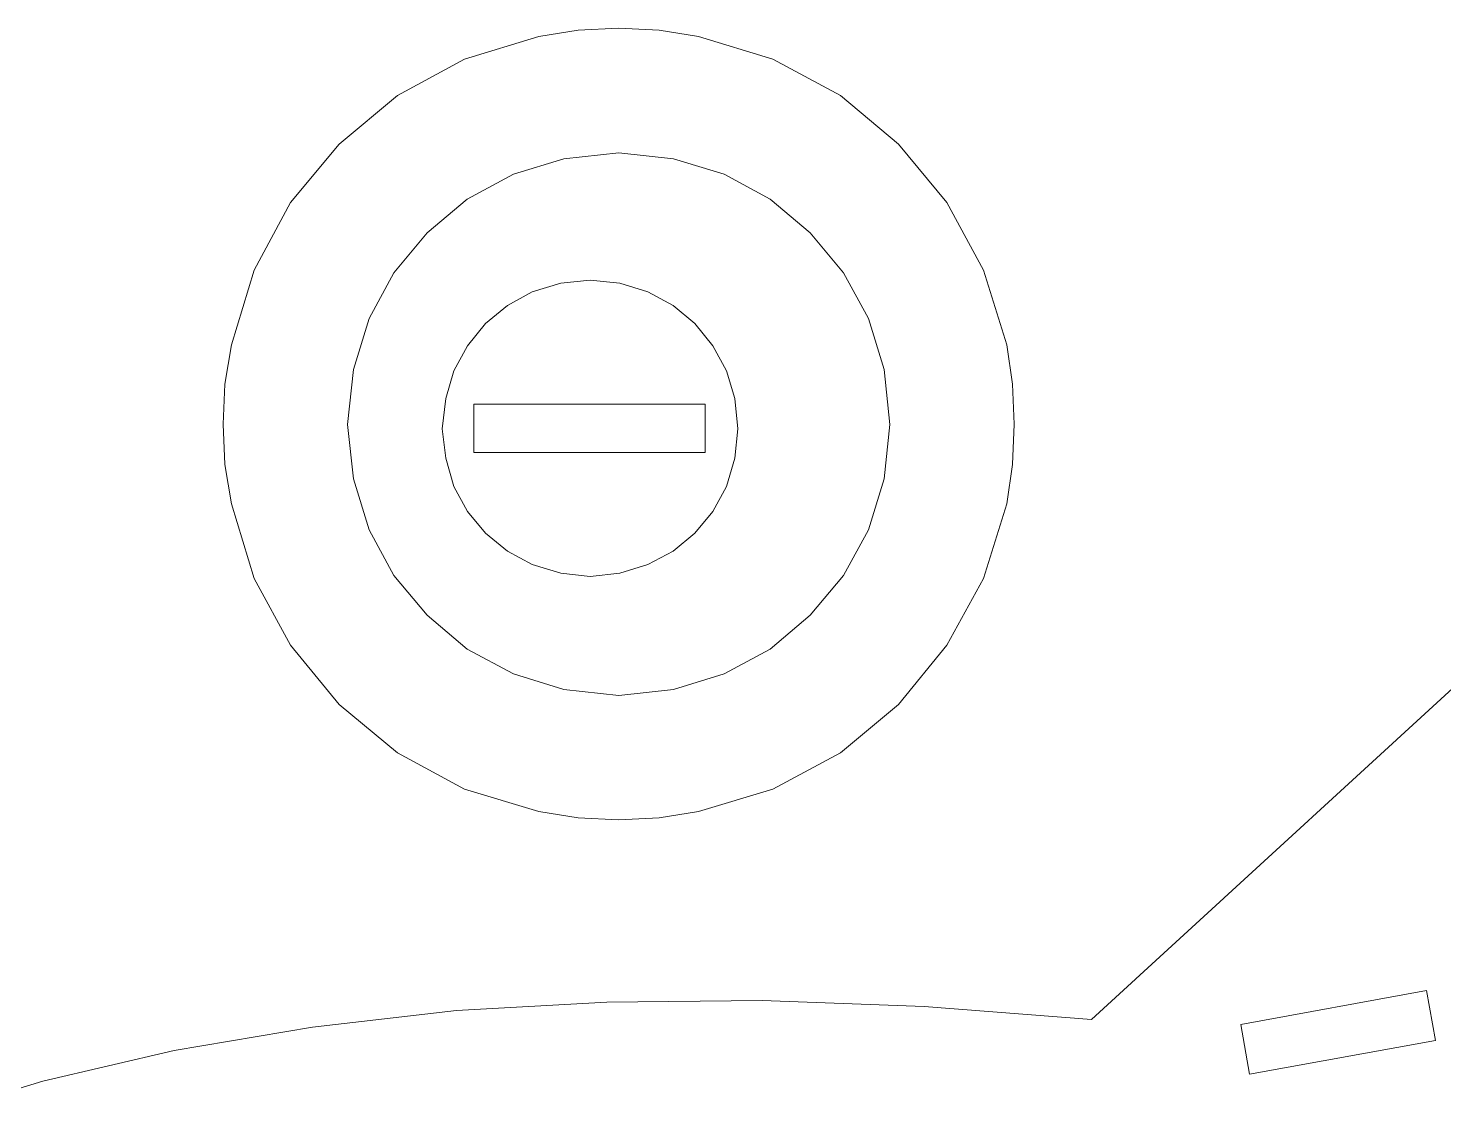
# Model space of a CAD drawing. Header units: millimetres. Extents: x -278 to 544, y 0 to 574.
# Drawn here: x -115.2 to -27.8, y 500.1 to 566.7 of the extents above; entities that cross this region are included whole.
import ezdxf

# ---------------------------------------------------------------- set-up
doc = ezdxf.new("R2010")
doc.units = ezdxf.units.MM
doc.header["$MEASUREMENT"] = 0
doc.layers.add('Camada 1', color=7, linetype='Continuous')

msp = doc.modelspace()

# ---------------------------------------------------------------- linework, layer by layer
at = {"layer": 'Camada 1', "color": 250, "lineweight": 9}
for points, knots in [([(-102.6974, 537.3121), (-102.6974, 537.3121), (-101.2949, 532.7086), (-101.2949, 532.7086), (-101.2949, 532.7086), (-101.2949, 532.7086), (-99.0449, 528.5806), (-99.0449, 528.5806), (-99.0449, 528.5806), (-99.0449, 528.5806), (-96.0299, 524.9296), (-96.0299, 524.9296), (-96.0299, 524.9296), (-96.0299, 524.9296), (-92.4314, 521.9385), (-92.4314, 521.9385), (-92.4314, 521.9385), (-92.4314, 521.9385), (-88.3034, 519.69), (-88.3034, 519.69), (-88.3034, 519.69), (-88.3034, 519.69), (-83.6999, 518.3145), (-83.6999, 518.3145), (-83.6999, 518.3145), (-83.6999, 518.3145), (-81.2654, 517.917), (-81.2654, 517.917), (-81.2654, 517.917), (-81.2654, 517.917), (-78.7784, 517.785), (-78.7784, 517.785), (-78.7784, 517.785), (-78.7784, 517.785), (-76.2644, 517.917), (-76.2644, 517.917), (-76.2644, 517.917), (-76.2644, 517.917), (-73.8314, 518.3145), (-73.8314, 518.3145), (-73.8314, 518.3145), (-73.8314, 518.3145), (-69.2534, 519.69), (-69.2534, 519.69), (-69.2534, 519.69), (-69.2534, 519.69), (-65.0729, 521.9385), (-65.0729, 521.9385), (-65.0729, 521.9385), (-65.0729, 521.9385), (-61.4744, 524.9296), (-61.4744, 524.9296), (-61.4744, 524.9296), (-61.4744, 524.9296), (-58.4849, 528.5806), (-58.4849, 528.5806), (-58.4849, 528.5806), (-58.4849, 528.5806), (-56.2364, 532.7086), (-56.2364, 532.7086), (-56.2364, 532.7086), (-56.2364, 532.7086), (-54.7814, 537.3121), (-54.7814, 537.3121), (-54.7814, 537.3121), (-54.7814, 537.3121), (-54.4364, 539.7451), (-54.4364, 539.7451), (-54.4364, 539.7451), (-54.4364, 539.7451), (-54.3314, 542.2336), (-54.3314, 542.2336), (-54.3314, 542.2336), (-54.3314, 542.2336), (-54.4364, 544.7206), (-54.4364, 544.7206), (-54.4364, 544.7206), (-54.4364, 544.7206), (-54.7814, 547.1536), (-54.7814, 547.1536), (-54.7814, 547.1536), (-54.7814, 547.1536), (-56.2364, 551.7586), (-56.2364, 551.7586), (-56.2364, 551.7586), (-56.2364, 551.7586), (-58.4849, 555.9376), (-58.4849, 555.9376), (-58.4849, 555.9376), (-58.4849, 555.9376), (-61.4744, 559.5361), (-61.4744, 559.5361), (-61.4744, 559.5361), (-61.4744, 559.5361), (-65.0729, 562.5526), (-65.0729, 562.5526), (-65.0729, 562.5526), (-65.0729, 562.5526), (-69.2534, 564.8011), (-69.2534, 564.8011), (-69.2534, 564.8011), (-69.2534, 564.8011), (-73.8314, 566.2036), (-73.8314, 566.2036), (-73.8314, 566.2036), (-73.8314, 566.2036), (-76.2644, 566.6011), (-76.2644, 566.6011), (-76.2644, 566.6011), (-76.2644, 566.6011), (-78.7784, 566.7061), (-78.7784, 566.7061), (-78.7784, 566.7061), (-78.7784, 566.7061), (-81.2654, 566.6011), (-81.2654, 566.6011), (-81.2654, 566.6011), (-81.2654, 566.6011), (-83.6999, 566.2036), (-83.6999, 566.2036), (-83.6999, 566.2036), (-83.6999, 566.2036), (-88.3034, 564.8011), (-88.3034, 564.8011), (-88.3034, 564.8011), (-88.3034, 564.8011), (-92.4314, 562.5526), (-92.4314, 562.5526), (-92.4314, 562.5526), (-92.4314, 562.5526), (-96.0299, 559.5361), (-96.0299, 559.5361), (-96.0299, 559.5361), (-96.0299, 559.5361), (-99.0449, 555.9376), (-99.0449, 555.9376), (-99.0449, 555.9376), (-99.0449, 555.9376), (-101.2949, 551.7586), (-101.2949, 551.7586), (-101.2949, 551.7586), (-101.2949, 551.7586), (-102.6974, 547.1536), (-102.6974, 547.1536), (-102.6974, 547.1536), (-102.6974, 547.1536), (-103.0934, 544.7206), (-103.0934, 544.7206), (-103.0934, 544.7206), (-103.0934, 544.7206), (-103.1999, 542.2336), (-103.1999, 542.2336), (-103.1999, 542.2336), (-103.1999, 542.2336), (-103.0934, 539.7451), (-103.0934, 539.7451), (-103.0934, 539.7451), (-103.0934, 539.7451), (-102.6974, 537.3121), (-102.6974, 537.3121)], [0, 0, 0, 0, 0.0243902, 0.0243902, 0.0243902, 0.0243902, 0.0487805, 0.0487805, 0.0487805, 0.0487805, 0.0731707, 0.0731707, 0.0731707, 0.0731707, 0.097561, 0.097561, 0.097561, 0.097561, 0.1219512, 0.1219512, 0.1219512, 0.1219512, 0.1463415, 0.1463415, 0.1463415, 0.1463415, 0.1707317, 0.1707317, 0.1707317, 0.1707317, 0.195122, 0.195122, 0.195122, 0.195122, 0.2195122, 0.2195122, 0.2195122, 0.2195122, 0.2439024, 0.2439024, 0.2439024, 0.2439024, 0.2682927, 0.2682927, 0.2682927, 0.2682927, 0.2926829, 0.2926829, 0.2926829, 0.2926829, 0.3170732, 0.3170732, 0.3170732, 0.3170732, 0.3414634, 0.3414634, 0.3414634, 0.3414634, 0.3658537, 0.3658537, 0.3658537, 0.3658537, 0.3902439, 0.3902439, 0.3902439, 0.3902439, 0.4146341, 0.4146341, 0.4146341, 0.4146341, 0.4390244, 0.4390244, 0.4390244, 0.4390244, 0.4634146, 0.4634146, 0.4634146, 0.4634146, 0.4878049, 0.4878049, 0.4878049, 0.4878049, 0.5121951, 0.5121951, 0.5121951, 0.5121951, 0.5365854, 0.5365854, 0.5365854, 0.5365854, 0.5609756, 0.5609756, 0.5609756, 0.5609756, 0.5853659, 0.5853659, 0.5853659, 0.5853659, 0.6097561, 0.6097561, 0.6097561, 0.6097561, 0.6341463, 0.6341463, 0.6341463, 0.6341463, 0.6585366, 0.6585366, 0.6585366, 0.6585366, 0.6829268, 0.6829268, 0.6829268, 0.6829268, 0.7073171, 0.7073171, 0.7073171, 0.7073171, 0.7317073, 0.7317073, 0.7317073, 0.7317073, 0.7560976, 0.7560976, 0.7560976, 0.7560976, 0.7804878, 0.7804878, 0.7804878, 0.7804878, 0.804878, 0.804878, 0.804878, 0.804878, 0.8292683, 0.8292683, 0.8292683, 0.8292683, 0.8536585, 0.8536585, 0.8536585, 0.8536585, 0.8780488, 0.8780488, 0.8780488, 0.8780488, 0.902439, 0.902439, 0.902439, 0.902439, 0.9268293, 0.9268293, 0.9268293, 0.9268293, 0.9512195, 0.9512195, 0.9512195, 0.9512195, 1, 1, 1, 1]), ([(-95.5139, 542.2313), (-95.5139, 542.2313), (-95.1434, 538.8713), (-95.1434, 538.8713), (-95.1434, 538.8713), (-95.1434, 538.8713), (-94.1909, 535.7228), (-94.1909, 535.7228), (-94.1909, 535.7228), (-94.1909, 535.7228), (-92.6564, 532.8923), (-92.6564, 532.8923), (-92.6564, 532.8923), (-92.6564, 532.8923), (-90.5924, 530.4323), (-90.5924, 530.4323), (-90.5924, 530.4323), (-90.5924, 530.4323), (-88.1324, 528.3413), (-88.1324, 528.3413), (-88.1324, 528.3413), (-88.1324, 528.3413), (-85.2749, 526.8068), (-85.2749, 526.8068), (-85.2749, 526.8068), (-85.2749, 526.8068), (-82.1519, 525.8543), (-82.1519, 525.8543), (-82.1519, 525.8543), (-82.1519, 525.8543), (-78.7664, 525.4838), (-78.7664, 525.4838), (-78.7664, 525.4838), (-78.7664, 525.4838), (-75.3794, 525.8543), (-75.3794, 525.8543), (-75.3794, 525.8543), (-75.3794, 525.8543), (-72.2579, 526.8068), (-72.2579, 526.8068), (-72.2579, 526.8068), (-72.2579, 526.8068), (-69.4004, 528.3413), (-69.4004, 528.3413), (-69.4004, 528.3413), (-69.4004, 528.3413), (-66.9389, 530.4323), (-66.9389, 530.4323), (-66.9389, 530.4323), (-66.9389, 530.4323), (-64.8749, 532.8923), (-64.8749, 532.8923), (-64.8749, 532.8923), (-64.8749, 532.8923), (-63.3404, 535.7228), (-63.3404, 535.7228), (-63.3404, 535.7228), (-63.3404, 535.7228), (-62.3624, 538.8713), (-62.3624, 538.8713), (-62.3624, 538.8713), (-62.3624, 538.8713), (-62.0174, 542.2313), (-62.0174, 542.2313), (-62.0174, 542.2313), (-62.0174, 542.2313), (-62.3624, 545.6183), (-62.3624, 545.6183), (-62.3624, 545.6183), (-62.3624, 545.6183), (-63.3404, 548.7668), (-63.3404, 548.7668), (-63.3404, 548.7668), (-63.3404, 548.7668), (-64.8749, 551.5988), (-64.8749, 551.5988), (-64.8749, 551.5988), (-64.8749, 551.5988), (-66.9389, 554.0588), (-66.9389, 554.0588), (-66.9389, 554.0588), (-66.9389, 554.0588), (-69.4004, 556.1498), (-69.4004, 556.1498), (-69.4004, 556.1498), (-69.4004, 556.1498), (-72.2579, 557.6843), (-72.2579, 557.6843), (-72.2579, 557.6843), (-72.2579, 557.6843), (-75.3794, 558.6368), (-75.3794, 558.6368), (-75.3794, 558.6368), (-75.3794, 558.6368), (-78.7664, 559.0073), (-78.7664, 559.0073), (-78.7664, 559.0073), (-78.7664, 559.0073), (-82.1519, 558.6368), (-82.1519, 558.6368), (-82.1519, 558.6368), (-82.1519, 558.6368), (-85.2749, 557.6843), (-85.2749, 557.6843), (-85.2749, 557.6843), (-85.2749, 557.6843), (-88.1324, 556.1498), (-88.1324, 556.1498), (-88.1324, 556.1498), (-88.1324, 556.1498), (-90.5924, 554.0588), (-90.5924, 554.0588), (-90.5924, 554.0588), (-90.5924, 554.0588), (-92.6564, 551.5988), (-92.6564, 551.5988), (-92.6564, 551.5988), (-92.6564, 551.5988), (-94.1909, 548.7668), (-94.1909, 548.7668), (-94.1909, 548.7668), (-94.1909, 548.7668), (-95.1434, 545.6183), (-95.1434, 545.6183), (-95.1434, 545.6183), (-95.1434, 545.6183), (-95.5139, 542.2313), (-95.5139, 542.2313)], [0, 0, 0, 0, 0.030303, 0.030303, 0.030303, 0.030303, 0.0606061, 0.0606061, 0.0606061, 0.0606061, 0.0909091, 0.0909091, 0.0909091, 0.0909091, 0.1212121, 0.1212121, 0.1212121, 0.1212121, 0.1515152, 0.1515152, 0.1515152, 0.1515152, 0.1818182, 0.1818182, 0.1818182, 0.1818182, 0.2121212, 0.2121212, 0.2121212, 0.2121212, 0.2424242, 0.2424242, 0.2424242, 0.2424242, 0.2727273, 0.2727273, 0.2727273, 0.2727273, 0.3030303, 0.3030303, 0.3030303, 0.3030303, 0.3333333, 0.3333333, 0.3333333, 0.3333333, 0.3636364, 0.3636364, 0.3636364, 0.3636364, 0.3939394, 0.3939394, 0.3939394, 0.3939394, 0.4242424, 0.4242424, 0.4242424, 0.4242424, 0.4545455, 0.4545455, 0.4545455, 0.4545455, 0.4848485, 0.4848485, 0.4848485, 0.4848485, 0.5151515, 0.5151515, 0.5151515, 0.5151515, 0.5454545, 0.5454545, 0.5454545, 0.5454545, 0.5757576, 0.5757576, 0.5757576, 0.5757576, 0.6060606, 0.6060606, 0.6060606, 0.6060606, 0.6363636, 0.6363636, 0.6363636, 0.6363636, 0.6666667, 0.6666667, 0.6666667, 0.6666667, 0.6969697, 0.6969697, 0.6969697, 0.6969697, 0.7272727, 0.7272727, 0.7272727, 0.7272727, 0.7575758, 0.7575758, 0.7575758, 0.7575758, 0.7878788, 0.7878788, 0.7878788, 0.7878788, 0.8181818, 0.8181818, 0.8181818, 0.8181818, 0.8484848, 0.8484848, 0.8484848, 0.8484848, 0.8787879, 0.8787879, 0.8787879, 0.8787879, 0.9090909, 0.9090909, 0.9090909, 0.9090909, 0.9393939, 0.9393939, 0.9393939, 0.9393939, 1, 1, 1, 1]), ([(-89.6669, 541.9584), (-89.6669, 541.9584), (-89.4554, 543.8364), (-89.4554, 543.8364), (-89.4554, 543.8364), (-89.4554, 543.8364), (-88.9514, 545.5299), (-88.9514, 545.5299), (-88.9514, 545.5299), (-88.9514, 545.5299), (-88.1054, 547.0914), (-88.1054, 547.0914), (-88.1054, 547.0914), (-88.1054, 547.0914), (-86.9939, 548.4669), (-86.9939, 548.4669), (-86.9939, 548.4669), (-86.9939, 548.4669), (-85.6454, 549.5784), (-85.6454, 549.5784), (-85.6454, 549.5784), (-85.6454, 549.5784), (-84.1094, 550.4244), (-84.1094, 550.4244), (-84.1094, 550.4244), (-84.1094, 550.4244), (-82.3379, 550.9539), (-82.3379, 550.9539), (-82.3379, 550.9539), (-82.3379, 550.9539), (-80.5379, 551.1384), (-80.5379, 551.1384), (-80.5379, 551.1384), (-80.5379, 551.1384), (-78.6869, 550.9539), (-78.6869, 550.9539), (-78.6869, 550.9539), (-78.6869, 550.9539), (-76.9664, 550.4244), (-76.9664, 550.4244), (-76.9664, 550.4244), (-76.9664, 550.4244), (-75.4049, 549.5784), (-75.4049, 549.5784), (-75.4049, 549.5784), (-75.4049, 549.5784), (-74.0564, 548.4669), (-74.0564, 548.4669), (-74.0564, 548.4669), (-74.0564, 548.4669), (-72.9449, 547.0914), (-72.9449, 547.0914), (-72.9449, 547.0914), (-72.9449, 547.0914), (-72.0974, 545.5299), (-72.0974, 545.5299), (-72.0974, 545.5299), (-72.0974, 545.5299), (-71.5949, 543.8364), (-71.5949, 543.8364), (-71.5949, 543.8364), (-71.5949, 543.8364), (-71.4104, 541.9584), (-71.4104, 541.9584), (-71.4104, 541.9584), (-71.4104, 541.9584), (-71.5949, 540.1329), (-71.5949, 540.1329), (-71.5949, 540.1329), (-71.5949, 540.1329), (-72.0974, 538.3854), (-72.0974, 538.3854), (-72.0974, 538.3854), (-72.0974, 538.3854), (-72.9449, 536.8509), (-72.9449, 536.8509), (-72.9449, 536.8509), (-72.9449, 536.8509), (-74.0564, 535.5024), (-74.0564, 535.5024), (-74.0564, 535.5024), (-74.0564, 535.5024), (-75.4049, 534.3909), (-75.4049, 534.3909), (-75.4049, 534.3909), (-75.4049, 534.3909), (-76.9664, 533.5704), (-76.9664, 533.5704), (-76.9664, 533.5704), (-76.9664, 533.5704), (-78.6869, 533.0409), (-78.6869, 533.0409), (-78.6869, 533.0409), (-78.6869, 533.0409), (-80.5379, 532.8294), (-80.5379, 532.8294), (-80.5379, 532.8294), (-80.5379, 532.8294), (-82.3379, 533.0409), (-82.3379, 533.0409), (-82.3379, 533.0409), (-82.3379, 533.0409), (-84.1094, 533.5704), (-84.1094, 533.5704), (-84.1094, 533.5704), (-84.1094, 533.5704), (-85.6454, 534.3909), (-85.6454, 534.3909), (-85.6454, 534.3909), (-85.6454, 534.3909), (-86.9939, 535.5024), (-86.9939, 535.5024), (-86.9939, 535.5024), (-86.9939, 535.5024), (-88.1054, 536.8509), (-88.1054, 536.8509), (-88.1054, 536.8509), (-88.1054, 536.8509), (-88.9514, 538.3854), (-88.9514, 538.3854), (-88.9514, 538.3854), (-88.9514, 538.3854), (-89.4554, 540.1329), (-89.4554, 540.1329), (-89.4554, 540.1329), (-89.4554, 540.1329), (-89.6669, 541.9584), (-89.6669, 541.9584)], [0, 0, 0, 0, 0.030303, 0.030303, 0.030303, 0.030303, 0.0606061, 0.0606061, 0.0606061, 0.0606061, 0.0909091, 0.0909091, 0.0909091, 0.0909091, 0.1212121, 0.1212121, 0.1212121, 0.1212121, 0.1515152, 0.1515152, 0.1515152, 0.1515152, 0.1818182, 0.1818182, 0.1818182, 0.1818182, 0.2121212, 0.2121212, 0.2121212, 0.2121212, 0.2424242, 0.2424242, 0.2424242, 0.2424242, 0.2727273, 0.2727273, 0.2727273, 0.2727273, 0.3030303, 0.3030303, 0.3030303, 0.3030303, 0.3333333, 0.3333333, 0.3333333, 0.3333333, 0.3636364, 0.3636364, 0.3636364, 0.3636364, 0.3939394, 0.3939394, 0.3939394, 0.3939394, 0.4242424, 0.4242424, 0.4242424, 0.4242424, 0.4545455, 0.4545455, 0.4545455, 0.4545455, 0.4848485, 0.4848485, 0.4848485, 0.4848485, 0.5151515, 0.5151515, 0.5151515, 0.5151515, 0.5454545, 0.5454545, 0.5454545, 0.5454545, 0.5757576, 0.5757576, 0.5757576, 0.5757576, 0.6060606, 0.6060606, 0.6060606, 0.6060606, 0.6363636, 0.6363636, 0.6363636, 0.6363636, 0.6666667, 0.6666667, 0.6666667, 0.6666667, 0.6969697, 0.6969697, 0.6969697, 0.6969697, 0.7272727, 0.7272727, 0.7272727, 0.7272727, 0.7575758, 0.7575758, 0.7575758, 0.7575758, 0.7878788, 0.7878788, 0.7878788, 0.7878788, 0.8181818, 0.8181818, 0.8181818, 0.8181818, 0.8484848, 0.8484848, 0.8484848, 0.8484848, 0.8787879, 0.8787879, 0.8787879, 0.8787879, 0.9090909, 0.9090909, 0.9090909, 0.9090909, 0.9393939, 0.9393939, 0.9393939, 0.9393939, 1, 1, 1, 1]), ([(-87.7087, 540.4839), (-87.7087, 540.4839), (-87.7087, 543.4839), (-87.7087, 543.4839), (-87.7087, 543.4839), (-87.7087, 543.4839), (-73.4212, 543.4839), (-73.4212, 543.4839), (-73.4212, 543.4839), (-73.4212, 543.4839), (-73.4212, 540.4839), (-73.4212, 540.4839), (-73.4212, 540.4839), (-73.4212, 540.4839), (-87.7087, 540.4839), (-87.7087, 540.4839)], [0, 0, 0, 0, 0.2, 0.2, 0.2, 0.2, 0.4, 0.4, 0.4, 0.4, 0.6, 0.6, 0.6, 0.6, 1, 1, 1, 1]), ([(-122.5283, 460.8893), (-122.5283, 460.8893), (-126.1523, 462.0803), (-126.1523, 462.0803), (-126.1523, 462.0803), (-126.1523, 462.0803), (-129.3548, 463.2983), (-129.3548, 463.2983), (-129.3548, 463.2983), (-129.3548, 463.2983), (-132.0533, 464.6468), (-132.0533, 464.6468), (-132.0533, 464.6468), (-132.0533, 464.6468), (-134.2493, 466.0763), (-134.2493, 466.0763), (-134.2493, 466.0763), (-134.2493, 466.0763), (-135.8633, 467.6363), (-135.8633, 467.6363), (-135.8633, 467.6363), (-135.8633, 467.6363), (-136.8683, 469.3043), (-136.8683, 469.3043), (-136.8683, 469.3043), (-136.8683, 469.3043), (-137.1323, 471.1298), (-137.1323, 471.1298), (-137.1323, 471.1298), (-137.1323, 471.1298), (-137.5568, 482.1098), (-137.5568, 482.1098), (-137.5568, 482.1098), (-137.5568, 482.1098), (-121.3103, 482.3213), (-121.3103, 482.3213), (-121.3103, 482.3213), (-121.3103, 482.3213), (-121.3103, 485.3108), (-121.3103, 485.3108), (-121.3103, 485.3108), (-121.3103, 485.3108), (-128.0048, 485.7083), (-128.0048, 485.7083), (-128.0048, 485.7083), (-128.0048, 485.7083), (-122.1833, 499.2548), (-122.1833, 499.2548), (-122.1833, 499.2548), (-122.1833, 499.2548), (-114.3518, 501.6353), (-114.3518, 501.6353), (-114.3518, 501.6353), (-114.3518, 501.6353), (-106.2293, 503.5403), (-106.2293, 503.5403), (-106.2293, 503.5403), (-106.2293, 503.5403), (-97.6838, 504.9698), (-97.6838, 504.9698), (-97.6838, 504.9698), (-97.6838, 504.9698), (-88.7933, 506.0018), (-88.7933, 506.0018), (-88.7933, 506.0018), (-88.7933, 506.0018), (-79.5068, 506.5298), (-79.5068, 506.5298), (-79.5068, 506.5298), (-79.5068, 506.5298), (-69.9023, 506.6363), (-69.9023, 506.6363), (-69.9023, 506.6363), (-69.9023, 506.6363), (-59.9003, 506.2658), (-59.9003, 506.2658), (-59.9003, 506.2658), (-59.9003, 506.2658), (-49.5563, 505.4453), (-49.5563, 505.4453), (-49.5563, 505.4453), (-49.5563, 505.4453), (-22.5158, 530.2643), (-22.5158, 530.2643), (-22.5158, 530.2643), (-22.5158, 530.2643), (-16.7213, 533.4383), (-16.7213, 533.4383), (-16.7213, 533.4383), (-16.7213, 533.4383), (-10.8473, 535.8458), (-10.8473, 535.8458), (-10.8473, 535.8458), (-10.8473, 535.8458), (-4.9208, 537.5933), (-4.9208, 537.5933), (-4.9208, 537.5933), (-4.9208, 537.5933), (1.0327, 538.6778), (1.0327, 538.6778), (1.0327, 538.6778), (1.0327, 538.6778), (7.0387, 539.1008), (7.0387, 539.1008), (7.0387, 539.1008), (7.0387, 539.1008), (13.0717, 538.8893), (13.0717, 538.8893), (13.0717, 538.8893), (13.0717, 538.8893), (19.1827, 538.1483), (19.1827, 538.1483), (19.1827, 538.1483), (19.1827, 538.1483), (25.2952, 536.8253), (25.2952, 536.8253), (25.2952, 536.8253), (25.2952, 536.8253), (31.4857, 535.0268), (31.4857, 535.0268), (31.4857, 535.0268), (31.4857, 535.0268), (37.2007, 532.8308), (37.2007, 532.8308), (37.2007, 532.8308), (37.2007, 532.8308), (42.4927, 530.3423), (42.4927, 530.3423), (42.4927, 530.3423), (42.4927, 530.3423), (47.3617, 527.5643), (47.3617, 527.5643), (47.3617, 527.5643), (47.3617, 527.5643), (51.8857, 524.4698), (51.8857, 524.4698), (51.8857, 524.4698), (51.8857, 524.4698), (56.0662, 521.1353), (56.0662, 521.1353), (56.0662, 521.1353), (56.0662, 521.1353), (59.9557, 517.5638), (59.9557, 517.5638), (59.9557, 517.5638), (59.9557, 517.5638), (63.6067, 513.8063), (63.6067, 513.8063), (63.6067, 513.8063), (63.6067, 513.8063), (70.5382, 512.0333), (70.5382, 512.0333), (70.5382, 512.0333), (70.5382, 512.0333), (76.9417, 509.5208), (76.9417, 509.5208), (76.9417, 509.5208), (76.9417, 509.5208), (82.6822, 506.2658), (82.6822, 506.2658), (82.6822, 506.2658), (82.6822, 506.2658), (87.8947, 502.3508), (87.8947, 502.3508), (87.8947, 502.3508), (87.8947, 502.3508), (92.4727, 497.6138), (92.4727, 497.6138), (92.4727, 497.6138), (92.4727, 497.6138), (96.4672, 492.2423), (96.4672, 492.2423), (96.4672, 492.2423), (96.4672, 492.2423), (99.8272, 486.0248), (99.8272, 486.0248), (99.8272, 486.0248), (99.8272, 486.0248), (102.6592, 479.1728), (102.6592, 479.1728), (102.6592, 479.1728), (102.6592, 479.1728), (102.8182, 478.6163), (102.8182, 478.6163), (102.8182, 478.6163), (102.8182, 478.6163), (91.3612, 478.6163), (91.3612, 478.6163), (91.3612, 478.6163), (91.3612, 478.6163), (91.3612, 475.6538), (91.3612, 475.6538), (91.3612, 475.6538), (91.3612, 475.6538), (103.3207, 475.6538), (103.3207, 475.6538), (103.3207, 475.6538), (103.3207, 475.6538), (103.2682, 472.3463), (103.2682, 472.3463), (103.2682, 472.3463), (103.2682, 472.3463), (102.2887, 469.5413), (102.2887, 469.5413), (102.2887, 469.5413), (102.2887, 469.5413), (100.5427, 467.1608), (100.5427, 467.1608), (100.5427, 467.1608), (100.5427, 467.1608), (97.9222, 465.2813), (97.9222, 465.2813), (97.9222, 465.2813), (97.9222, 465.2813), (86.2552, 465.2813), (86.2552, 465.2813), (86.2552, 465.2813), (86.2552, 465.2813), (85.9102, 470.3618), (85.9102, 470.3618), (85.9102, 470.3618), (85.9102, 470.3618), (85.2232, 475.2833), (85.2232, 475.2833), (85.2232, 475.2833), (85.2232, 475.2833), (84.0847, 479.9663), (84.0847, 479.9663), (84.0847, 479.9663), (84.0847, 479.9663), (82.3387, 484.3313), (82.3387, 484.3313), (82.3387, 484.3313), (82.3387, 484.3313), (79.8247, 488.3543), (79.8247, 488.3543), (79.8247, 488.3543), (79.8247, 488.3543), (78.2902, 490.1798), (78.2902, 490.1798), (78.2902, 490.1798), (78.2902, 490.1798), (76.4647, 491.9258), (76.4647, 491.9258), (76.4647, 491.9258), (76.4647, 491.9258), (74.4547, 493.5128), (74.4547, 493.5128), (74.4547, 493.5128), (74.4547, 493.5128), (72.0997, 494.9678), (72.0997, 494.9678), (72.0997, 494.9678), (72.0997, 494.9678), (69.4807, 496.2908), (69.4807, 496.2908), (69.4807, 496.2908), (69.4807, 496.2908), (66.5437, 497.4293), (66.5437, 497.4293), (66.5437, 497.4293), (66.5437, 497.4293), (60.8542, 498.0113), (60.8542, 498.0113), (60.8542, 498.0113), (60.8542, 498.0113), (55.6957, 497.8793), (55.6957, 497.8793), (55.6957, 497.8793), (55.6957, 497.8793), (51.0382, 497.0048), (51.0382, 497.0048), (51.0382, 497.0048), (51.0382, 497.0048), (46.8577, 495.4448), (46.8577, 495.4448), (46.8577, 495.4448), (46.8577, 495.4448), (43.1542, 493.1693), (43.1542, 493.1693), (43.1542, 493.1693), (43.1542, 493.1693), (39.9262, 490.2593), (39.9262, 490.2593), (39.9262, 490.2593), (39.9262, 490.2593), (37.1482, 486.6863), (37.1482, 486.6863), (37.1482, 486.6863), (37.1482, 486.6863), (34.7932, 482.4533), (34.7932, 482.4533), (34.7932, 482.4533), (34.7932, 482.4533), (-65.2193, 482.4533), (-65.2193, 482.4533), (-65.2193, 482.4533), (-65.2193, 482.4533), (-68.3678, 487.1888), (-68.3678, 487.1888), (-68.3678, 487.1888), (-68.3678, 487.1888), (-71.8073, 491.0783), (-71.8073, 491.0783), (-71.8073, 491.0783), (-71.8073, 491.0783), (-75.5648, 494.0423), (-75.5648, 494.0423), (-75.5648, 494.0423), (-75.5648, 494.0423), (-79.6658, 496.2113), (-79.6658, 496.2113), (-79.6658, 496.2113), (-79.6658, 496.2113), (-84.0833, 497.4293), (-84.0833, 497.4293), (-84.0833, 497.4293), (-84.0833, 497.4293), (-88.7408, 497.8253), (-88.7408, 497.8253), (-88.7408, 497.8253), (-88.7408, 497.8253), (-93.7943, 497.3228), (-93.7943, 497.3228), (-93.7943, 497.3228), (-93.7943, 497.3228), (-99.1658, 495.9473), (-99.1658, 495.9473), (-99.1658, 495.9473), (-99.1658, 495.9473), (-102.9488, 493.6988), (-102.9488, 493.6988), (-102.9488, 493.6988), (-102.9488, 493.6988), (-106.3088, 491.1578), (-106.3088, 491.1578), (-106.3088, 491.1578), (-106.3088, 491.1578), (-109.0868, 488.3003), (-109.0868, 488.3003), (-109.0868, 488.3003), (-109.0868, 488.3003), (-111.2828, 485.1788), (-111.2828, 485.1788), (-111.2828, 485.1788), (-111.2828, 485.1788), (-112.9763, 481.7123), (-112.9763, 481.7123), (-112.9763, 481.7123), (-112.9763, 481.7123), (-114.0083, 477.9548), (-114.0083, 477.9548), (-114.0083, 477.9548), (-114.0083, 477.9548), (-114.4058, 473.8013), (-114.4058, 473.8013), (-114.4058, 473.8013), (-114.4058, 473.8013), (-114.1148, 469.3298), (-114.1148, 469.3298), (-114.1148, 469.3298), (-114.1148, 469.3298), (-113.1623, 466.6583), (-113.1623, 466.6583), (-113.1623, 466.6583), (-113.1623, 466.6583), (-112.6853, 464.4083), (-112.6853, 464.4083), (-112.6853, 464.4083), (-112.6853, 464.4083), (-112.5803, 462.5828), (-112.5803, 462.5828), (-112.5803, 462.5828), (-112.5803, 462.5828), (-112.9238, 461.2073), (-112.9238, 461.2073), (-112.9238, 461.2073), (-112.9238, 461.2073), (-113.6648, 460.2023), (-113.6648, 460.2023), (-113.6648, 460.2023), (-113.6648, 460.2023), (-114.8543, 459.6458), (-114.8543, 459.6458), (-114.8543, 459.6458), (-114.8543, 459.6458), (-116.4953, 459.5138), (-116.4953, 459.5138), (-116.4953, 459.5138), (-116.4953, 459.5138), (-118.5323, 459.8048), (-118.5323, 459.8048), (-118.5323, 459.8048), (-118.5323, 459.8048), (-122.5283, 460.8893), (-122.5283, 460.8893)], [0, 0, 0, 0, 0.01, 0.01, 0.01, 0.01, 0.02, 0.02, 0.02, 0.02, 0.03, 0.03, 0.03, 0.03, 0.04, 0.04, 0.04, 0.04, 0.05, 0.05, 0.05, 0.05, 0.06, 0.06, 0.06, 0.06, 0.07, 0.07, 0.07, 0.07, 0.08, 0.08, 0.08, 0.08, 0.09, 0.09, 0.09, 0.09, 0.1, 0.1, 0.1, 0.1, 0.11, 0.11, 0.11, 0.11, 0.12, 0.12, 0.12, 0.12, 0.13, 0.13, 0.13, 0.13, 0.14, 0.14, 0.14, 0.14, 0.15, 0.15, 0.15, 0.15, 0.16, 0.16, 0.16, 0.16, 0.17, 0.17, 0.17, 0.17, 0.18, 0.18, 0.18, 0.18, 0.19, 0.19, 0.19, 0.19, 0.2, 0.2, 0.2, 0.2, 0.21, 0.21, 0.21, 0.21, 0.22, 0.22, 0.22, 0.22, 0.23, 0.23, 0.23, 0.23, 0.24, 0.24, 0.24, 0.24, 0.25, 0.25, 0.25, 0.25, 0.26, 0.26, 0.26, 0.26, 0.27, 0.27, 0.27, 0.27, 0.28, 0.28, 0.28, 0.28, 0.29, 0.29, 0.29, 0.29, 0.3, 0.3, 0.3, 0.3, 0.31, 0.31, 0.31, 0.31, 0.32, 0.32, 0.32, 0.32, 0.33, 0.33, 0.33, 0.33, 0.34, 0.34, 0.34, 0.34, 0.35, 0.35, 0.35, 0.35, 0.36, 0.36, 0.36, 0.36, 0.37, 0.37, 0.37, 0.37, 0.38, 0.38, 0.38, 0.38, 0.39, 0.39, 0.39, 0.39, 0.4, 0.4, 0.4, 0.4, 0.41, 0.41, 0.41, 0.41, 0.42, 0.42, 0.42, 0.42, 0.43, 0.43, 0.43, 0.43, 0.44, 0.44, 0.44, 0.44, 0.45, 0.45, 0.45, 0.45, 0.46, 0.46, 0.46, 0.46, 0.47, 0.47, 0.47, 0.47, 0.48, 0.48, 0.48, 0.48, 0.49, 0.49, 0.49, 0.49, 0.5, 0.5, 0.5, 0.5, 0.51, 0.51, 0.51, 0.51, 0.52, 0.52, 0.52, 0.52, 0.53, 0.53, 0.53, 0.53, 0.54, 0.54, 0.54, 0.54, 0.55, 0.55, 0.55, 0.55, 0.56, 0.56, 0.56, 0.56, 0.57, 0.57, 0.57, 0.57, 0.58, 0.58, 0.58, 0.58, 0.59, 0.59, 0.59, 0.59, 0.6, 0.6, 0.6, 0.6, 0.61, 0.61, 0.61, 0.61, 0.62, 0.62, 0.62, 0.62, 0.63, 0.63, 0.63, 0.63, 0.64, 0.64, 0.64, 0.64, 0.65, 0.65, 0.65, 0.65, 0.66, 0.66, 0.66, 0.66, 0.67, 0.67, 0.67, 0.67, 0.68, 0.68, 0.68, 0.68, 0.69, 0.69, 0.69, 0.69, 0.7, 0.7, 0.7, 0.7, 0.71, 0.71, 0.71, 0.71, 0.72, 0.72, 0.72, 0.72, 0.73, 0.73, 0.73, 0.73, 0.74, 0.74, 0.74, 0.74, 0.75, 0.75, 0.75, 0.75, 0.76, 0.76, 0.76, 0.76, 0.77, 0.77, 0.77, 0.77, 0.78, 0.78, 0.78, 0.78, 0.79, 0.79, 0.79, 0.79, 0.8, 0.8, 0.8, 0.8, 0.81, 0.81, 0.81, 0.81, 0.82, 0.82, 0.82, 0.82, 0.83, 0.83, 0.83, 0.83, 0.84, 0.84, 0.84, 0.84, 0.85, 0.85, 0.85, 0.85, 0.86, 0.86, 0.86, 0.86, 0.87, 0.87, 0.87, 0.87, 0.88, 0.88, 0.88, 0.88, 0.89, 0.89, 0.89, 0.89, 0.9, 0.9, 0.9, 0.9, 0.91, 0.91, 0.91, 0.91, 0.92, 0.92, 0.92, 0.92, 0.93, 0.93, 0.93, 0.93, 0.94, 0.94, 0.94, 0.94, 0.95, 0.95, 0.95, 0.95, 0.96, 0.96, 0.96, 0.96, 0.97, 0.97, 0.97, 0.97, 0.98, 0.98, 0.98, 0.98, 1, 1, 1, 1]), ([(-28.3103, 504.1493), (-28.3103, 504.1493), (-39.7928, 502.0853), (-39.7928, 502.0853), (-39.7928, 502.0853), (-39.7928, 502.0853), (-40.3223, 505.1543), (-40.3223, 505.1543), (-40.3223, 505.1543), (-40.3223, 505.1543), (-28.8653, 507.2453), (-28.8653, 507.2453), (-28.8653, 507.2453), (-28.8653, 507.2453), (-28.3103, 504.1493), (-28.3103, 504.1493)], [0, 0, 0, 0, 0.2, 0.2, 0.2, 0.2, 0.4, 0.4, 0.4, 0.4, 0.6, 0.6, 0.6, 0.6, 1, 1, 1, 1])]:
    msp.add_open_spline(points, degree=3, knots=knots, dxfattribs=at)

doc.saveas('drawing.dxf')
